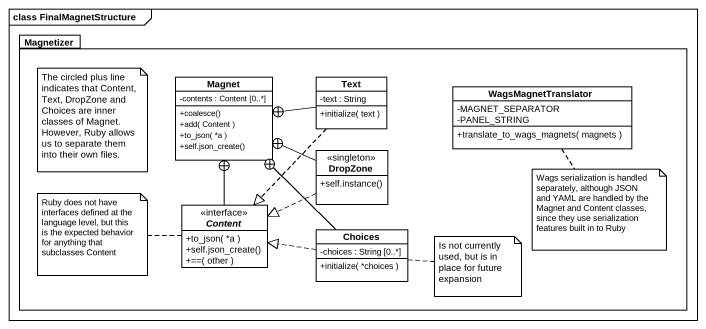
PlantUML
@startuml
mainframe class FinalMagnetStructure
hide circle
hide empty members
skinparam classAttributeIconSize 0
package Magnetizer {
  class Magnet {
    -contents : Content [0..*]
    +coalesce()
    +add( Content )
    +to_json( *a )
    +self.json_create()
  }
  class Text {
    -text : String
    +initialize( text )
  }
  class WagsMagnetTranslator {
    -MAGNET_SEPARATOR
    -PANEL_STRING
    +translate_to_wags_magnets( magnets )
  }
  class DropZone <<singleton>> {
    +self.instance()
  }
  interface Content {
    +to_json( *a )
    +self.json_create()
    +==( other )
  }
  class Choices {
    -choices : String [0..*]
    +initialize( *choices )
  }
}
Text -left-+ Magnet
Text ..|> Content
DropZone -left-+ Magnet
DropZone .left.|> Content
Content -up-+ Magnet
Choices -up-+ Magnet
Choices .left.|> Content
note as N1
  The circled plus line indicates that Content, Text, DropZone and Choices are inner classes of Magnet. However, Ruby allows us to separate them into their own files.
end note
note left of Content : Ruby does not have interfaces defined at the language level, but this is the expected behavior for anything that subclasses Content
note bottom of WagsMagnetTranslator : Wags serialization is handled separately, although JSON and YAML are handled by the Magnet and Content classes, since they use serialization features built in to Ruby
note right of Choices : Is not currently used, but is in place for future expansion
@enduml
